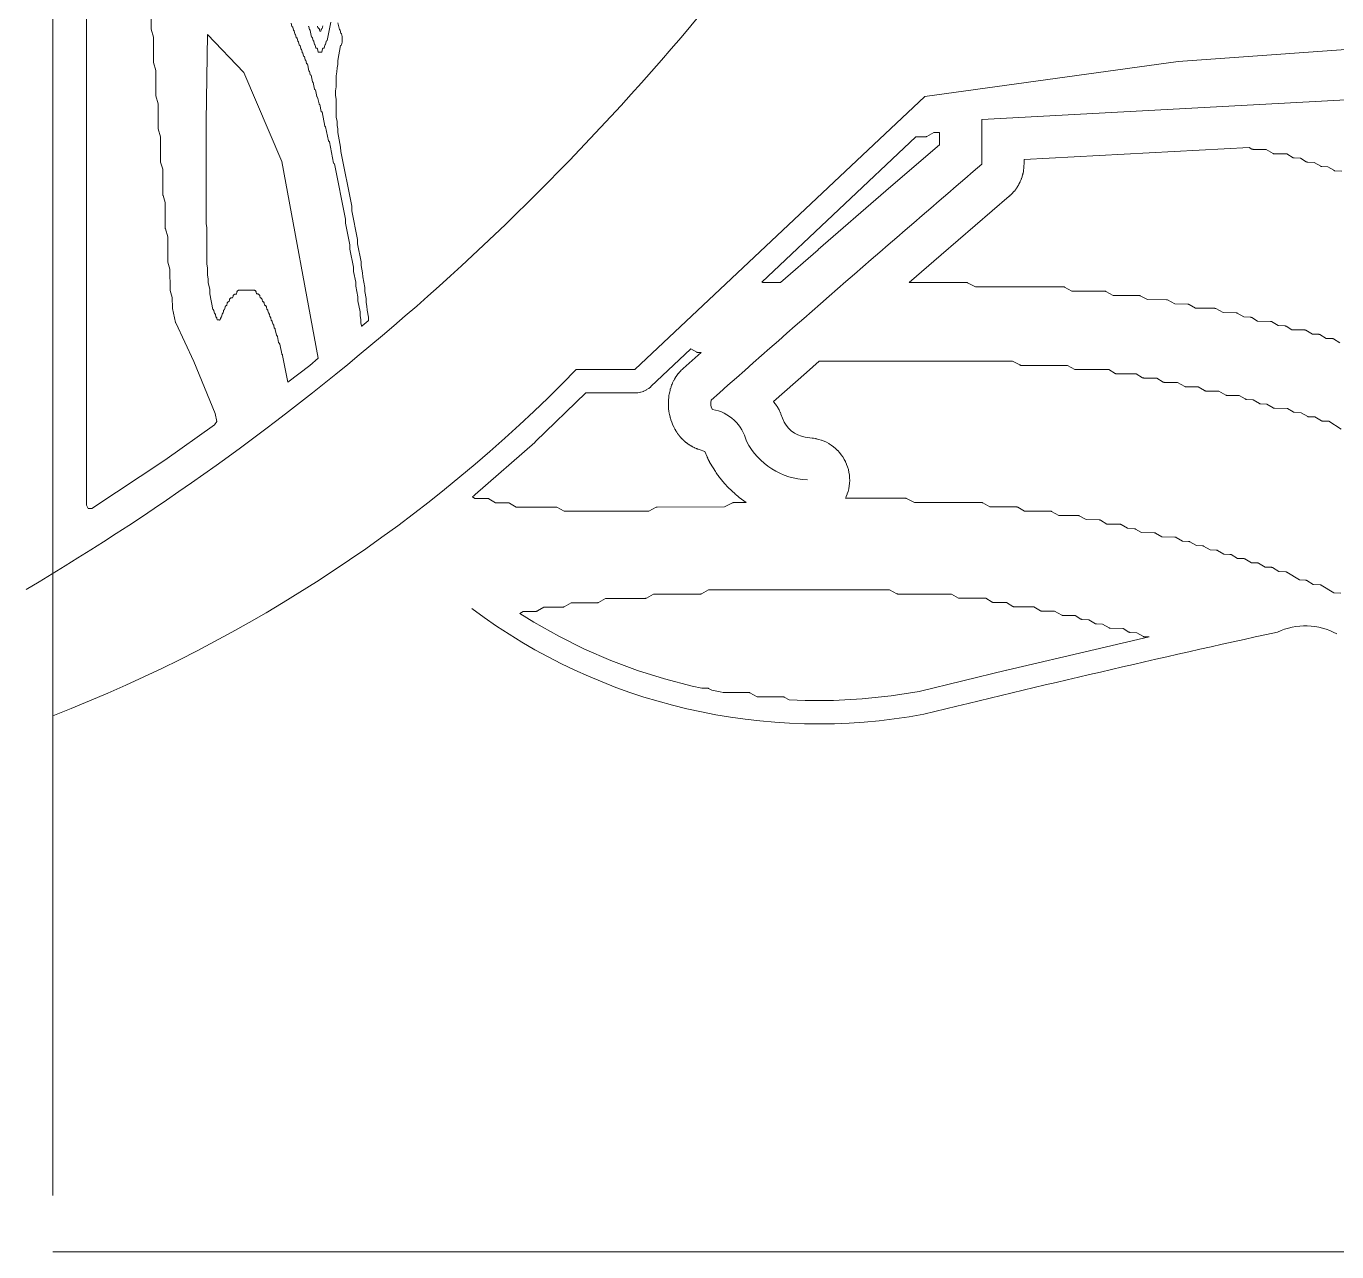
# Model space of a CAD drawing. Header units: inches. Extents: x 36 to 79.5, y 17.3 to 55.9.
# Drawn here: x 35.97 to 49.76, y 17.31 to 30.21 of the extents above; entities that cross this region are included whole.
import ezdxf

# ---------------------------------------------------------------- set-up
doc = ezdxf.new("R2010")
doc.units = ezdxf.units.IN
doc.layers.add('01_ORIGINAL_CAD', color=7, linetype='CONTINUOUS', lineweight=20)
doc.layers.add('03_ADDED_AREAS_SAME_COMPOSITION', color=7, linetype='CONTINUOUS', lineweight=15)

msp = doc.modelspace()

# ---------------------------------------------------------------- linework, layer by layer
at = {"layer": '01_ORIGINAL_CAD'}
for p, q in [((36.248, 17.906), (36.248, 55.9)), ((71.442, 17.312), (36.248, 17.312))]:
    msp.add_line(p, q, dxfattribs=at)
msp.add_lwpolyline([(53.65, 30.945), (50.4, 30.004), (48.095, 29.84), (45.427, 29.473), (42.376, 26.597), (41.758, 26.597, -0.10797), (36.248, 22.954)], format="xyb", dxfattribs=at)
msp.add_lwpolyline([(46.027, 28.759), (46.027, 29.23), (50.643, 29.479)], dxfattribs=at)
for centre, radius, start, end in [((22.02, 47.825), 27.364, 300.648, 321.9453), ((177.596, -125.015), 202.378, 130.55026, 131.62005), ((43.293, 26.24), 0.119, 162.5746, 211.3187), ((43.119, 25.741), 0.443, 13.2811, 80.611), ((44.225, 26.196), 0.761, 207.5896, 267.5639), ((44.306, 28.951), 6.083, 233.183, 280.5392), ((49.433, 23.211), 0.689, 61.2688, 115.2094), ((83.889, -134.15), 161.762, 102.40484, 103.75801)]:
    msp.add_arc(centre, radius, start, end, dxfattribs=at)
at = {"layer": '03_ADDED_AREAS_SAME_COMPOSITION'}
for points in [[(37.282, 30.457), (37.283, 30.187), (37.283, 30.183), (37.284, 30.18), (37.308, 30.096), (37.308, 29.837), (37.308, 29.833), (37.309, 29.83), (37.333, 29.746), (37.333, 29.487), (37.333, 29.483), (37.334, 29.48), (37.358, 29.396), (37.358, 29.137), (37.358, 29.133), (37.359, 29.13), (37.383, 29.046), (37.383, 28.787), (37.383, 28.783), (37.384, 28.779), (37.407, 28.706), (37.408, 28.437), (37.408, 28.433), (37.409, 28.429), (37.432, 28.356), (37.433, 28.087), (37.433, 28.083), (37.434, 28.08), (37.458, 27.996), (37.458, 27.737), (37.458, 27.733), (37.459, 27.729), (37.482, 27.656), (37.483, 27.437), (37.483, 27.433), (37.484, 27.429), (37.507, 27.356), (37.51, 27.244), (37.51, 27.239), (37.541, 27.094), (37.542, 27.091), (37.543, 27.088), (37.733, 26.683), (37.957, 26.135), (37.977, 26.052), (37.951, 26.015), (37.429, 25.643), (36.659, 25.135), (36.622, 25.136), (36.603, 25.169), (36.604, 30.572)], [(39.25, 30.247), (39.265, 30.176), (39.27, 30.174), (39.271, 30.173), (39.271, 30.173), (39.271, 30.173), (39.272, 30.172), (39.272, 30.172), (39.273, 30.172), (39.273, 30.171), (39.273, 30.171), (39.273, 30.17), (39.273, 30.169), (39.28, 30.136), (39.284, 30.135), (39.285, 30.135), (39.285, 30.135), (39.286, 30.135), (39.286, 30.134), (39.287, 30.134), (39.287, 30.134), (39.288, 30.133), (39.288, 30.133), (39.288, 30.132), (39.288, 30.132), (39.289, 30.131), (39.289, 30.131), (39.294, 30.105), (39.294, 30.104), (39.294, 30.103), (39.294, 30.043), (39.294, 30.043), (39.294, 30.042), (39.289, 30.016), (39.289, 30.016), (39.289, 30.015), (39.288, 30.015), (39.288, 30.014), (39.288, 30.014), (39.287, 30.013), (39.287, 30.013), (39.287, 30.012), (39.279, 30.007), (39.249, 29.851), (39.248, 29.81), (39.248, 29.809), (39.248, 29.809), (39.241, 29.773), (39.24, 29.732), (39.24, 29.731), (39.24, 29.731), (39.233, 29.688), (39.233, 29.576), (39.233, 29.576), (39.233, 29.575), (39.225, 29.532), (39.226, 29.482), (39.233, 29.443), (39.233, 29.442), (39.233, 29.442), (39.233, 29.253), (39.241, 29.21), (39.241, 29.209), (39.241, 29.209), (39.241, 29.167), (39.248, 29.132), (39.248, 29.131), (39.248, 29.131), (39.249, 29.093), (39.279, 28.938), (39.279, 28.937), (39.279, 28.937), (39.28, 28.892), (39.395, 28.316), (39.395, 28.315), (39.395, 28.315), (39.396, 28.27), (39.456, 27.966), (39.456, 27.965), (39.456, 27.965), (39.457, 27.92), (39.495, 27.733), (39.495, 27.732), (39.495, 27.732), (39.495, 27.694), (39.51, 27.616), (39.51, 27.616), (39.51, 27.615), (39.511, 27.574), (39.533, 27.461), (39.533, 27.46), (39.533, 27.46), (39.534, 27.418), (39.549, 27.344), (39.549, 27.343), (39.549, 27.343), (39.549, 27.305), (39.556, 27.266), (39.556, 27.266), (39.556, 27.265), (39.557, 27.224), (39.572, 27.15), (39.572, 27.149), (39.572, 27.149), (39.572, 27.116), (39.572, 27.115), (39.572, 27.115), (39.572, 27.114), (39.572, 27.114), (39.571, 27.113), (39.571, 27.113), (39.571, 27.112), (39.57, 27.112), (39.57, 27.111), (39.507, 27.057), (39.506, 27.057), (39.506, 27.057), (39.505, 27.056), (39.505, 27.056), (39.504, 27.056), (39.504, 27.056), (39.503, 27.056), (39.502, 27.056), (39.502, 27.056), (39.501, 27.056), (39.501, 27.056), (39.5, 27.056), (39.5, 27.057), (39.499, 27.057), (39.499, 27.058), (39.498, 27.058), (39.498, 27.058), (39.498, 27.059), (39.497, 27.059), (39.497, 27.06), (39.497, 27.061), (39.492, 27.087), (39.492, 27.088), (39.492, 27.088), (39.491, 27.126), (39.484, 27.165), (39.484, 27.165), (39.484, 27.166), (39.483, 27.207), (39.461, 27.32), (39.461, 27.321), (39.461, 27.321), (39.46, 27.363), (39.438, 27.476), (39.438, 27.476), (39.438, 27.477), (39.437, 27.518), (39.415, 27.631), (39.415, 27.632), (39.415, 27.632), (39.413, 27.677), (39.376, 27.865), (39.376, 27.865), (39.376, 27.866), (39.375, 27.91), (39.33, 28.137), (39.33, 28.137), (39.33, 28.138), (39.329, 28.182), (39.214, 28.763), (39.207, 28.768), (39.206, 28.768), (39.206, 28.768), (39.206, 28.769), (39.205, 28.769), (39.205, 28.77), (39.205, 28.77), (39.205, 28.771), (39.204, 28.771), (39.16, 28.996), (39.153, 29.001), (39.152, 29.001), (39.152, 29.001), (39.152, 29.002), (39.151, 29.002), (39.151, 29.003), (39.151, 29.003), (39.151, 29.004), (39.151, 29.004), (39.121, 29.153), (39.116, 29.156), (39.115, 29.156), (39.115, 29.156), (39.114, 29.156), (39.114, 29.157), (39.113, 29.157), (39.113, 29.158), (39.113, 29.158), (39.112, 29.159), (39.112, 29.159), (39.112, 29.16), (39.083, 29.309), (39.077, 29.311), (39.077, 29.311), (39.076, 29.312), (39.076, 29.312), (39.075, 29.312), (39.075, 29.313), (39.074, 29.313), (39.074, 29.314), (39.074, 29.314), (39.074, 29.315), (39.074, 29.315), (39.059, 29.387), (39.055, 29.388), (39.055, 29.388), (39.054, 29.389), (39.054, 29.389), (39.053, 29.389), (39.053, 29.39), (39.052, 29.39), (39.052, 29.39), (39.051, 29.391), (39.051, 29.391), (39.051, 29.392), (39.051, 29.392), (39.051, 29.393), (39.036, 29.464), (39.031, 29.466), (39.03, 29.467), (39.03, 29.467), (39.029, 29.467), (39.029, 29.468), (39.029, 29.468), (39.028, 29.469), (39.028, 29.469), (39.028, 29.47), (39.028, 29.47), (39.027, 29.471), (39.013, 29.542), (39.008, 29.544), (39.007, 29.544), (39.007, 29.545), (39.006, 29.545), (39.006, 29.545), (39.006, 29.546), (39.005, 29.546), (39.005, 29.547), (39.005, 29.547), (39.005, 29.548), (39.004, 29.548), (38.99, 29.619), (38.985, 29.622), (38.984, 29.622), (38.984, 29.622), (38.983, 29.623), (38.983, 29.623), (38.983, 29.624), (38.982, 29.624), (38.982, 29.624), (38.982, 29.625), (38.981, 29.626), (38.981, 29.626), (38.967, 29.697), (38.962, 29.699), (38.961, 29.7), (38.961, 29.7), (38.96, 29.7), (38.96, 29.701), (38.959, 29.701), (38.959, 29.702), (38.959, 29.702), (38.959, 29.703), (38.958, 29.703), (38.958, 29.704), (38.951, 29.737), (38.947, 29.738), (38.947, 29.738), (38.946, 29.738), (38.946, 29.739), (38.945, 29.739), (38.945, 29.739), (38.944, 29.74), (38.944, 29.74), (38.944, 29.741), (38.943, 29.741), (38.943, 29.742), (38.943, 29.742), (38.943, 29.743), (38.929, 29.814), (38.923, 29.816), (38.923, 29.816), (38.922, 29.817), (38.922, 29.817), (38.921, 29.817), (38.921, 29.818), (38.921, 29.818), (38.92, 29.819), (38.92, 29.819), (38.92, 29.82), (38.92, 29.82), (38.913, 29.854), (38.909, 29.854), (38.908, 29.855), (38.908, 29.855), (38.907, 29.855), (38.907, 29.855), (38.906, 29.856), (38.906, 29.856), (38.906, 29.857), (38.905, 29.857), (38.905, 29.858), (38.905, 29.858), (38.905, 29.859), (38.904, 29.859), (38.897, 29.893), (38.894, 29.893), (38.893, 29.893), (38.893, 29.894), (38.892, 29.894), (38.892, 29.894), (38.891, 29.895), (38.891, 29.895), (38.89, 29.895), (38.89, 29.896), (38.89, 29.896), (38.889, 29.897), (38.889, 29.897), (38.889, 29.898), (38.882, 29.931), (38.878, 29.932), (38.878, 29.932), (38.877, 29.933), (38.877, 29.933), (38.876, 29.933), (38.876, 29.933), (38.875, 29.934), (38.875, 29.934), (38.875, 29.935), (38.874, 29.935), (38.874, 29.936), (38.874, 29.936), (38.874, 29.937), (38.867, 29.97), (38.863, 29.971), (38.862, 29.971), (38.862, 29.971), (38.861, 29.972), (38.861, 29.972), (38.86, 29.972), (38.86, 29.973), (38.86, 29.973), (38.859, 29.974), (38.859, 29.974), (38.859, 29.975), (38.858, 29.975), (38.858, 29.976), (38.851, 30.009), (38.848, 30.01), (38.847, 30.01), (38.846, 30.01), (38.846, 30.01), (38.845, 30.011), (38.845, 30.011), (38.845, 30.011), (38.844, 30.012), (38.844, 30.012), (38.844, 30.013), (38.843, 30.013), (38.843, 30.014), (38.843, 30.014), (38.836, 30.048), (38.832, 30.049), (38.832, 30.049), (38.831, 30.049), (38.831, 30.049), (38.83, 30.05), (38.83, 30.05), (38.829, 30.05), (38.829, 30.051), (38.828, 30.051), (38.828, 30.052), (38.828, 30.052), (38.828, 30.053), (38.828, 30.053), (38.821, 30.087), (38.817, 30.088), (38.816, 30.088), (38.816, 30.088), (38.815, 30.088), (38.815, 30.088), (38.814, 30.089), (38.814, 30.089), (38.813, 30.09), (38.813, 30.09), (38.813, 30.091), (38.813, 30.091), (38.812, 30.092), (38.812, 30.092), (38.805, 30.126), (38.801, 30.126), (38.801, 30.126), (38.8, 30.127), (38.8, 30.127), (38.799, 30.127), (38.799, 30.128), (38.798, 30.128), (38.798, 30.128), (38.798, 30.129), (38.797, 30.129), (38.797, 30.13), (38.797, 30.13), (38.797, 30.131), (38.79, 30.164), (38.786, 30.165), (38.785, 30.165), (38.785, 30.166), (38.784, 30.166), (38.784, 30.166), (38.783, 30.166), (38.783, 30.167), (38.783, 30.167), (38.782, 30.168), (38.782, 30.168), (38.782, 30.169), (38.782, 30.169), (38.781, 30.17), (38.774, 30.203), (38.771, 30.204), (38.77, 30.204), (38.77, 30.204), (38.769, 30.205), (38.769, 30.205), (38.768, 30.205), (38.768, 30.206), (38.767, 30.206), (38.767, 30.207), (38.767, 30.207), (38.766, 30.208), (38.766, 30.208), (38.766, 30.209), (38.759, 30.242)], [(38.939, 30.212), (38.94, 30.211), (38.94, 30.211), (38.941, 30.211), (38.941, 30.211), (38.942, 30.21), (38.942, 30.21), (38.942, 30.209), (38.943, 30.209), (38.943, 30.208), (38.943, 30.208), (38.943, 30.207), (38.95, 30.174), (38.954, 30.173), (38.954, 30.173), (38.955, 30.173), (38.956, 30.172), (38.956, 30.172), (38.957, 30.172), (38.957, 30.171), (38.957, 30.171), (38.958, 30.17), (38.958, 30.17), (38.958, 30.169), (38.958, 30.169), (38.959, 30.168), (38.973, 30.097), (38.978, 30.095), (38.979, 30.095), (38.979, 30.094), (38.98, 30.094), (38.98, 30.094), (38.98, 30.093), (38.981, 30.093), (38.981, 30.092), (38.981, 30.092), (38.981, 30.091), (38.982, 30.091), (38.989, 30.057), (38.992, 30.056), (38.993, 30.056), (38.993, 30.056), (38.994, 30.056), (38.994, 30.056), (38.995, 30.055), (38.995, 30.055), (38.996, 30.054), (38.996, 30.054), (38.996, 30.053), (38.997, 30.053), (38.997, 30.052), (38.997, 30.052), (39.004, 30.018), (39.008, 30.018), (39.008, 30.017), (39.009, 30.017), (39.009, 30.017), (39.01, 30.017), (39.01, 30.016), (39.011, 30.016), (39.011, 30.016), (39.011, 30.015), (39.012, 30.015), (39.012, 30.014), (39.012, 30.013), (39.012, 30.013), (39.019, 29.98), (39.03, 29.979), (39.031, 29.979), (39.031, 29.979), (39.032, 29.978), (39.032, 29.978), (39.033, 29.978), (39.033, 29.978), (39.034, 29.977), (39.034, 29.977), (39.034, 29.976), (39.035, 29.976), (39.035, 29.975), (39.035, 29.975), (39.035, 29.974), (39.043, 29.94), (39.08, 29.94), (39.089, 29.975), (39.089, 29.975), (39.089, 29.976), (39.089, 29.976), (39.09, 29.977), (39.09, 29.977), (39.091, 29.978), (39.091, 29.978), (39.092, 29.978), (39.092, 29.979), (39.093, 29.979), (39.093, 29.979), (39.094, 29.979), (39.105, 29.98), (39.112, 30.013), (39.112, 30.014), (39.112, 30.014), (39.112, 30.015), (39.113, 30.015), (39.113, 30.016), (39.113, 30.016), (39.114, 30.017), (39.114, 30.017), (39.115, 30.017), (39.115, 30.018), (39.116, 30.018), (39.116, 30.018), (39.12, 30.019), (39.127, 30.052), (39.127, 30.053), (39.127, 30.053), (39.128, 30.054), (39.128, 30.054), (39.128, 30.055), (39.129, 30.055), (39.129, 30.056), (39.129, 30.056), (39.137, 30.061), (39.174, 30.253)], [(39.09, 30.215), (39.084, 30.189), (39.082, 30.188), (39.08, 30.185), (39.077, 30.183), (39.076, 30.18), (39.074, 30.177), (39.073, 30.173), (39.07, 30.158), (39.061, 30.158), (39.057, 30.175), (39.057, 30.178), (39.055, 30.181), (39.054, 30.184), (39.052, 30.187), (39.05, 30.189), (39.047, 30.191), (39.045, 30.192), (39.042, 30.194), (39.039, 30.195), (39.039, 30.195), (39.035, 30.212)], [(49.798, 26.88), (49.73, 26.92), (49.727, 26.922), (49.724, 26.923), (49.721, 26.924), (49.718, 26.924), (49.653, 26.926), (49.585, 26.966), (49.582, 26.967), (49.579, 26.968), (49.576, 26.969), (49.573, 26.969), (49.508, 26.971), (49.44, 27.011), (49.437, 27.013), (49.434, 27.014), (49.431, 27.014), (49.428, 27.015), (49.291, 27.016), (49.23, 27.054), (49.228, 27.055), (49.225, 27.056), (49.222, 27.057), (49.219, 27.057), (49.147, 27.061), (49.078, 27.102), (49.075, 27.103), (49.072, 27.104), (49.069, 27.105), (49.066, 27.105), (48.929, 27.107), (48.869, 27.144), (48.866, 27.146), (48.863, 27.147), (48.86, 27.148), (48.857, 27.148), (48.785, 27.152), (48.716, 27.192), (48.713, 27.194), (48.71, 27.195), (48.707, 27.196), (48.704, 27.196), (48.567, 27.198), (48.491, 27.239), (48.488, 27.241), (48.485, 27.242), (48.482, 27.242), (48.479, 27.243), (48.278, 27.243), (48.21, 27.283), (48.207, 27.284), (48.204, 27.285), (48.201, 27.286), (48.197, 27.286), (48.06, 27.288), (47.984, 27.33), (47.982, 27.331), (47.979, 27.332), (47.975, 27.333), (47.972, 27.333), (47.771, 27.334), (47.695, 27.375), (47.692, 27.377), (47.689, 27.378), (47.686, 27.378), (47.683, 27.378), (47.409, 27.379), (47.333, 27.421), (47.33, 27.422), (47.327, 27.423), (47.324, 27.423), (47.321, 27.424), (46.975, 27.424), (46.899, 27.466), (46.896, 27.467), (46.893, 27.468), (46.89, 27.469), (46.887, 27.469), (45.962, 27.469), (45.878, 27.512), (45.875, 27.513), (45.872, 27.514), (45.87, 27.514), (45.867, 27.514), (45.264, 27.514), (45.601, 27.807), (46.317, 28.422), (46.318, 28.422), (46.328, 28.432), (46.329, 28.433), (46.329, 28.433), (46.33, 28.434), (46.331, 28.435), (46.343, 28.446), (46.344, 28.447), (46.348, 28.451), (46.349, 28.452), (46.35, 28.454), (46.351, 28.455), (46.353, 28.456), (46.356, 28.46), (46.368, 28.474), (46.369, 28.475), (46.369, 28.475), (46.37, 28.476), (46.371, 28.477), (46.381, 28.49), (46.382, 28.491), (46.385, 28.495), (46.386, 28.497), (46.387, 28.498), (46.388, 28.5), (46.389, 28.501), (46.392, 28.506), (46.402, 28.521), (46.403, 28.522), (46.403, 28.522), (46.404, 28.523), (46.405, 28.524), (46.413, 28.539), (46.414, 28.54), (46.416, 28.544), (46.417, 28.546), (46.418, 28.548), (46.419, 28.549), (46.42, 28.551), (46.422, 28.556), (46.43, 28.572), (46.431, 28.573), (46.431, 28.574), (46.431, 28.574), (46.432, 28.576), (46.438, 28.591), (46.439, 28.592), (46.441, 28.597), (46.442, 28.599), (46.442, 28.6), (46.443, 28.602), (46.444, 28.604), (46.446, 28.609), (46.451, 28.626), (46.452, 28.627), (46.452, 28.628), (46.452, 28.629), (46.453, 28.63), (46.457, 28.646), (46.457, 28.647), (46.459, 28.652), (46.459, 28.654), (46.46, 28.656), (46.46, 28.658), (46.46, 28.66), (46.462, 28.665), (46.465, 28.682), (46.465, 28.684), (46.465, 28.685), (46.466, 28.685), (46.466, 28.687), (46.468, 28.703), (46.468, 28.704), (46.469, 28.71), (46.469, 28.711), (46.469, 28.713), (46.47, 28.715), (46.47, 28.717), (46.47, 28.723), (46.471, 28.74), (46.471, 28.742), (46.471, 28.742), (46.471, 28.743), (46.471, 28.744), (46.472, 28.758), (46.472, 28.759), (46.472, 28.808), (48.842, 28.936), (48.871, 28.919), (48.874, 28.917), (48.877, 28.916), (48.88, 28.916), (48.883, 28.915), (49.02, 28.913), (49.096, 28.872), (49.099, 28.87), (49.102, 28.869), (49.105, 28.869), (49.108, 28.869), (49.237, 28.868), (49.305, 28.828), (49.308, 28.827), (49.311, 28.826), (49.314, 28.825), (49.317, 28.825), (49.381, 28.823), (49.442, 28.785), (49.445, 28.784), (49.448, 28.783), (49.451, 28.782), (49.454, 28.782), (49.526, 28.778), (49.595, 28.737), (49.597, 28.736), (49.6, 28.735), (49.603, 28.734), (49.607, 28.734), (49.671, 28.732), (49.732, 28.695), (49.735, 28.693), (49.737, 28.692), (49.74, 28.691), (49.744, 28.691), (49.816, 28.687)], [(49.806, 24.243), (49.734, 24.247), (49.6, 24.33), (49.598, 24.331), (49.595, 24.332), (49.592, 24.333), (49.589, 24.333), (49.517, 24.337), (49.448, 24.378), (49.445, 24.379), (49.442, 24.38), (49.439, 24.381), (49.436, 24.381), (49.372, 24.383), (49.238, 24.466), (49.236, 24.467), (49.233, 24.468), (49.23, 24.469), (49.227, 24.469), (49.155, 24.473), (49.086, 24.514), (49.083, 24.515), (49.08, 24.516), (49.077, 24.517), (49.074, 24.517), (49.009, 24.519), (48.941, 24.559), (48.938, 24.56), (48.936, 24.561), (48.932, 24.562), (48.929, 24.562), (48.865, 24.564), (48.797, 24.604), (48.794, 24.606), (48.791, 24.607), (48.788, 24.608), (48.785, 24.608), (48.72, 24.61), (48.652, 24.65), (48.649, 24.651), (48.646, 24.652), (48.643, 24.653), (48.64, 24.653), (48.575, 24.655), (48.507, 24.695), (48.504, 24.696), (48.501, 24.697), (48.498, 24.698), (48.495, 24.698), (48.43, 24.7), (48.362, 24.74), (48.359, 24.742), (48.356, 24.743), (48.353, 24.744), (48.35, 24.744), (48.286, 24.746), (48.217, 24.786), (48.215, 24.787), (48.212, 24.788), (48.209, 24.789), (48.205, 24.789), (48.141, 24.791), (48.073, 24.831), (48.07, 24.832), (48.067, 24.834), (48.064, 24.834), (48.06, 24.834), (47.924, 24.836), (47.856, 24.876), (47.853, 24.878), (47.85, 24.879), (47.846, 24.88), (47.843, 24.88), (47.707, 24.882), (47.646, 24.919), (47.643, 24.92), (47.64, 24.922), (47.637, 24.922), (47.634, 24.923), (47.562, 24.927), (47.494, 24.967), (47.491, 24.968), (47.488, 24.97), (47.485, 24.97), (47.481, 24.97), (47.345, 24.972), (47.277, 25.012), (47.274, 25.014), (47.271, 25.015), (47.268, 25.015), (47.264, 25.016), (47.127, 25.018), (47.051, 25.059), (47.048, 25.061), (47.045, 25.062), (47.042, 25.062), (47.039, 25.062), (46.838, 25.063), (46.762, 25.105), (46.759, 25.106), (46.756, 25.107), (46.753, 25.108), (46.75, 25.108), (46.476, 25.108), (46.408, 25.148), (46.406, 25.15), (46.402, 25.151), (46.399, 25.151), (46.396, 25.152), (46.114, 25.153), (46.038, 25.195), (46.036, 25.196), (46.033, 25.197), (46.029, 25.198), (46.026, 25.198), (45.318, 25.198), (45.234, 25.241), (45.231, 25.242), (45.229, 25.243), (45.226, 25.244), (45.223, 25.244), (44.593, 25.243), (44.601, 25.259), (44.601, 25.261), (44.612, 25.287), (44.612, 25.289), (44.62, 25.314), (44.621, 25.315), (44.627, 25.343), (44.628, 25.345), (44.632, 25.371), (44.633, 25.372), (44.636, 25.401), (44.636, 25.403), (44.637, 25.429), (44.637, 25.43), (44.636, 25.459), (44.636, 25.461), (44.634, 25.487), (44.634, 25.488), (44.629, 25.517), (44.629, 25.519), (44.623, 25.544), (44.623, 25.546), (44.615, 25.573), (44.614, 25.575), (44.605, 25.599), (44.605, 25.601), (44.593, 25.627), (44.593, 25.629), (44.58, 25.652), (44.58, 25.653), (44.565, 25.678), (44.564, 25.679), (44.549, 25.701), (44.548, 25.702), (44.53, 25.725), (44.529, 25.726), (44.511, 25.745), (44.51, 25.746), (44.489, 25.766), (44.488, 25.767), (44.468, 25.784), (44.467, 25.785), (44.443, 25.802), (44.442, 25.803), (44.42, 25.817), (44.419, 25.818), (44.393, 25.832), (44.392, 25.832), (44.368, 25.843), (44.367, 25.844), (44.34, 25.855), (44.338, 25.855), (44.313, 25.863), (44.312, 25.863), (44.284, 25.87), (44.282, 25.871), (44.256, 25.875), (44.256, 25.875), (44.241, 25.877), (44.241, 25.877), (44.169, 25.885), (44.129, 25.895), (44.091, 25.91), (44.055, 25.929), (44.022, 25.953), (43.993, 25.982), (43.967, 26.014), (43.949, 26.043), (43.914, 26.13), (43.914, 26.131), (43.908, 26.145), (43.907, 26.146), (43.894, 26.173), (43.893, 26.174), (43.877, 26.202), (43.876, 26.204), (43.86, 26.228), (43.859, 26.229), (43.849, 26.242), (43.849, 26.242), (43.834, 26.261), (44.181, 26.568), (44.317, 26.687), (46.352, 26.687), (46.427, 26.646), (46.43, 26.644), (46.433, 26.643), (46.436, 26.643), (46.44, 26.642), (46.93, 26.642), (47.006, 26.6), (47.009, 26.599), (47.012, 26.598), (47.015, 26.597), (47.018, 26.597), (47.364, 26.597), (47.432, 26.557), (47.435, 26.556), (47.438, 26.554), (47.441, 26.554), (47.444, 26.554), (47.653, 26.552), (47.721, 26.512), (47.724, 26.51), (47.727, 26.509), (47.73, 26.509), (47.734, 26.508), (47.87, 26.506), (47.938, 26.466), (47.941, 26.465), (47.944, 26.464), (47.947, 26.463), (47.951, 26.463), (48.088, 26.461), (48.164, 26.419), (48.167, 26.418), (48.17, 26.417), (48.173, 26.416), (48.176, 26.416), (48.305, 26.416), (48.372, 26.376), (48.375, 26.374), (48.378, 26.373), (48.382, 26.373), (48.385, 26.372), (48.522, 26.371), (48.598, 26.329), (48.601, 26.327), (48.604, 26.326), (48.607, 26.326), (48.61, 26.326), (48.738, 26.325), (48.799, 26.288), (48.802, 26.286), (48.805, 26.285), (48.808, 26.285), (48.811, 26.284), (48.883, 26.28), (48.951, 26.24), (48.954, 26.238), (48.957, 26.237), (48.96, 26.237), (48.963, 26.236), (49.028, 26.235), (49.096, 26.195), (49.099, 26.193), (49.102, 26.192), (49.105, 26.191), (49.109, 26.191), (49.245, 26.189), (49.306, 26.152), (49.308, 26.15), (49.311, 26.149), (49.314, 26.149), (49.317, 26.148), (49.39, 26.144), (49.458, 26.104), (49.461, 26.102), (49.464, 26.101), (49.467, 26.101), (49.47, 26.1), (49.535, 26.099), (49.603, 26.059), (49.606, 26.057), (49.609, 26.056), (49.612, 26.055), (49.615, 26.055), (49.679, 26.053), (49.812, 25.971)]]:
    msp.add_lwpolyline(points, dxfattribs=at)
for points in [[(37.935, 27.231), (37.902, 27.396), (37.901, 27.436), (37.901, 27.44), (37.886, 27.513), (37.886, 27.548), (37.886, 27.553), (37.879, 27.59), (37.878, 27.665), (37.878, 27.669), (37.871, 27.707), (37.871, 28.084), (37.871, 28.088), (37.863, 28.134), (37.863, 29.213), (37.876, 30.125), (38.259, 29.723), (38.661, 28.788), (39.043, 26.716), (38.953, 26.642), (38.724, 26.464), (38.668, 26.746), (38.668, 26.749), (38.666, 26.752), (38.665, 26.755), (38.663, 26.757), (38.661, 26.76), (38.659, 26.762), (38.658, 26.762), (38.637, 26.866), (38.636, 26.869), (38.635, 26.872), (38.633, 26.875), (38.631, 26.878), (38.628, 26.88), (38.626, 26.882), (38.613, 26.945), (38.612, 26.949), (38.611, 26.952), (38.61, 26.954), (38.608, 26.957), (38.605, 26.959), (38.603, 26.961), (38.591, 27.021), (38.59, 27.024), (38.589, 27.027), (38.587, 27.03), (38.585, 27.033), (38.582, 27.035), (38.58, 27.037), (38.575, 27.062), (38.574, 27.065), (38.573, 27.068), (38.571, 27.071), (38.569, 27.073), (38.567, 27.076), (38.564, 27.078), (38.564, 27.078), (38.559, 27.101), (38.558, 27.104), (38.557, 27.107), (38.556, 27.11), (38.554, 27.112), (38.551, 27.115), (38.549, 27.116), (38.549, 27.117), (38.544, 27.14), (38.543, 27.143), (38.542, 27.146), (38.54, 27.149), (38.538, 27.151), (38.536, 27.153), (38.534, 27.155), (38.533, 27.155), (38.529, 27.179), (38.528, 27.182), (38.526, 27.185), (38.525, 27.187), (38.523, 27.19), (38.521, 27.192), (38.518, 27.194), (38.518, 27.194), (38.513, 27.217), (38.512, 27.221), (38.511, 27.223), (38.51, 27.226), (38.508, 27.229), (38.505, 27.231), (38.503, 27.233), (38.503, 27.233), (38.498, 27.256), (38.497, 27.259), (38.496, 27.262), (38.494, 27.265), (38.492, 27.267), (38.49, 27.27), (38.488, 27.272), (38.485, 27.273), (38.482, 27.275), (38.479, 27.275), (38.479, 27.276), (38.475, 27.295), (38.474, 27.298), (38.473, 27.301), (38.471, 27.304), (38.469, 27.306), (38.467, 27.309), (38.465, 27.31), (38.462, 27.312), (38.459, 27.313), (38.456, 27.314), (38.456, 27.314), (38.452, 27.334), (38.451, 27.337), (38.45, 27.34), (38.448, 27.343), (38.446, 27.345), (38.444, 27.347), (38.442, 27.349), (38.439, 27.351), (38.436, 27.352), (38.433, 27.353), (38.433, 27.353), (38.428, 27.374), (38.427, 27.378), (38.425, 27.381), (38.424, 27.383), (38.422, 27.386), (38.419, 27.388), (38.416, 27.39), (38.413, 27.392), (38.41, 27.393), (38.407, 27.394), (38.404, 27.394), (38.394, 27.394), (38.389, 27.413), (38.388, 27.416), (38.387, 27.419), (38.385, 27.422), (38.383, 27.425), (38.381, 27.427), (38.378, 27.429), (38.375, 27.431), (38.372, 27.432), (38.368, 27.432), (38.365, 27.433), (38.21, 27.432), (38.207, 27.432), (38.204, 27.432), (38.201, 27.43), (38.198, 27.429), (38.195, 27.427), (38.193, 27.425), (38.19, 27.422), (38.189, 27.42), (38.187, 27.417), (38.186, 27.413), (38.181, 27.392), (38.169, 27.392), (38.166, 27.391), (38.163, 27.39), (38.16, 27.389), (38.157, 27.388), (38.154, 27.386), (38.152, 27.383), (38.15, 27.381), (38.148, 27.378), (38.147, 27.375), (38.146, 27.372), (38.142, 27.353), (38.131, 27.353), (38.127, 27.352), (38.124, 27.351), (38.121, 27.35), (38.118, 27.349), (38.116, 27.347), (38.113, 27.344), (38.111, 27.342), (38.11, 27.339), (38.108, 27.336), (38.108, 27.333), (38.104, 27.314), (38.103, 27.314), (38.099, 27.313), (38.097, 27.311), (38.094, 27.309), (38.091, 27.307), (38.089, 27.304), (38.088, 27.302), (38.086, 27.299), (38.085, 27.295), (38.081, 27.274), (38.08, 27.274), (38.077, 27.273), (38.074, 27.272), (38.072, 27.27), (38.069, 27.268), (38.067, 27.266), (38.065, 27.263), (38.064, 27.261), (38.062, 27.258), (38.062, 27.255), (38.057, 27.231), (38.056, 27.231), (38.054, 27.229), (38.052, 27.227), (38.05, 27.225), (38.048, 27.222), (38.047, 27.219), (38.046, 27.216), (38.041, 27.192), (38.041, 27.192), (38.039, 27.19), (38.036, 27.188), (38.034, 27.186), (38.033, 27.183), (38.032, 27.18), (38.031, 27.177), (38.026, 27.152), (38.023, 27.15), (38.021, 27.148), (38.019, 27.145), (38.017, 27.142), (38.016, 27.139), (38.015, 27.136), (38.012, 27.12), (38.009, 27.12), (38.006, 27.12), (38.003, 27.119), (38, 27.12), (37.997, 27.12), (37.979, 27.12), (37.976, 27.135), (37.975, 27.139), (37.974, 27.142), (37.972, 27.145), (37.97, 27.147), (37.968, 27.15), (37.965, 27.151), (37.96, 27.177), (37.959, 27.18), (37.958, 27.183), (37.957, 27.185), (37.955, 27.188), (37.952, 27.19), (37.95, 27.192), (37.95, 27.192), (37.945, 27.215), (37.944, 27.218), (37.943, 27.221), (37.941, 27.224), (37.939, 27.227), (37.937, 27.229)], [(43.721, 27.513), (43.711, 27.519), (45.334, 29.048), (45.436, 29.048), (45.439, 29.049), (45.442, 29.049), (45.445, 29.05), (45.448, 29.052), (45.523, 29.093), (45.582, 29.093), (45.582, 28.963), (45.021, 28.481), (45.021, 28.481), (45.02, 28.48), (45.02, 28.48), (45.019, 28.48), (45.019, 28.48), (45.019, 28.479), (45.019, 28.479), (44.305, 27.86), (44.305, 27.86), (44.305, 27.86), (44.305, 27.86), (44.304, 27.859), (44.304, 27.859), (44.304, 27.859), (44.304, 27.859), (43.909, 27.513)], [(42.814, 25.943), (42.814, 25.942), (42.816, 25.939), (42.817, 25.938), (42.821, 25.932), (42.824, 25.926), (42.825, 25.925), (42.827, 25.922), (42.833, 25.914), (42.834, 25.913), (42.838, 25.908), (42.841, 25.904), (42.842, 25.902), (42.848, 25.896), (42.848, 25.895), (42.85, 25.892), (42.851, 25.891), (42.856, 25.886), (42.861, 25.881), (42.862, 25.879), (42.864, 25.877), (42.871, 25.869), (42.872, 25.868), (42.876, 25.865), (42.88, 25.86), (42.881, 25.859), (42.887, 25.854), (42.888, 25.853), (42.891, 25.85), (42.892, 25.849), (42.897, 25.845), (42.902, 25.84), (42.903, 25.839), (42.906, 25.837), (42.914, 25.83), (42.915, 25.829), (42.92, 25.826), (42.924, 25.823), (42.925, 25.822), (42.932, 25.817), (42.933, 25.816), (42.936, 25.814), (42.937, 25.813), (42.943, 25.809), (42.949, 25.805), (42.95, 25.804), (42.953, 25.803), (42.962, 25.797), (42.963, 25.796), (42.968, 25.794), (42.973, 25.791), (42.974, 25.79), (42.982, 25.786), (42.983, 25.785), (42.986, 25.784), (42.987, 25.783), (42.994, 25.78), (43, 25.777), (43.001, 25.776), (43.004, 25.775), (43.014, 25.77), (43.015, 25.77), (43.02, 25.768), (43.025, 25.766), (43.027, 25.765), (43.035, 25.762), (43.036, 25.762), (43.039, 25.76), (43.04, 25.76), (43.053, 25.755), (43.054, 25.755), (43.113, 25.736), (43.137, 25.678), (43.137, 25.677), (43.143, 25.664), (43.143, 25.663), (43.144, 25.66), (43.149, 25.65), (43.15, 25.648), (43.152, 25.644), (43.154, 25.64), (43.155, 25.638), (43.16, 25.63), (43.16, 25.628), (43.162, 25.625), (43.162, 25.624), (43.17, 25.612), (43.17, 25.611), (43.223, 25.525), (43.223, 25.524), (43.231, 25.512), (43.231, 25.511), (43.247, 25.49), (43.247, 25.489), (43.256, 25.478), (43.256, 25.477), (43.319, 25.399), (43.32, 25.399), (43.329, 25.388), (43.329, 25.387), (43.347, 25.368), (43.348, 25.368), (43.358, 25.357), (43.358, 25.357), (43.43, 25.289), (43.431, 25.288), (43.441, 25.279), (43.442, 25.278), (43.462, 25.261), (43.463, 25.261), (43.474, 25.252), (43.474, 25.252), (43.548, 25.198), (43.415, 25.198), (43.412, 25.197), (43.409, 25.197), (43.406, 25.196), (43.404, 25.195), (43.32, 25.152), (42.612, 25.151), (42.608, 25.151), (42.605, 25.15), (42.602, 25.149), (42.599, 25.148), (42.524, 25.106), (41.631, 25.106), (41.555, 25.148), (41.552, 25.149), (41.549, 25.15), (41.546, 25.151), (41.543, 25.151), (41.125, 25.151), (41.057, 25.191), (41.054, 25.192), (41.051, 25.194), (41.048, 25.194), (41.045, 25.194), (40.908, 25.196), (40.84, 25.236), (40.837, 25.238), (40.834, 25.239), (40.831, 25.24), (40.828, 25.24), (40.691, 25.242), (40.665, 25.258), (40.685, 25.274), (40.686, 25.274), (40.695, 25.282), (40.695, 25.282), (41.322, 25.83), (41.322, 25.831), (41.331, 25.839), (41.331, 25.839), (41.858, 26.352), (42.376, 26.352), (42.378, 26.352), (42.405, 26.353), (42.408, 26.354), (42.436, 26.359), (42.439, 26.36), (42.465, 26.368), (42.468, 26.37), (42.493, 26.381), (42.496, 26.383), (42.519, 26.398), (42.522, 26.4), (42.543, 26.417), (42.544, 26.418), (42.965, 26.815), (43.028, 26.78), (43.031, 26.779), (43.034, 26.778), (43.037, 26.777), (43.04, 26.777), (43.074, 26.777), (42.884, 26.609), (42.884, 26.609), (42.873, 26.599), (42.872, 26.598), (42.864, 26.59), (42.856, 26.581), (42.855, 26.581), (42.845, 26.57), (42.844, 26.569), (42.844, 26.568), (42.843, 26.568), (42.834, 26.556), (42.833, 26.556), (42.826, 26.546), (42.818, 26.537), (42.818, 26.536), (42.809, 26.524), (42.809, 26.523), (42.808, 26.522), (42.808, 26.521), (42.8, 26.509), (42.799, 26.508), (42.794, 26.498), (42.788, 26.487), (42.787, 26.486), (42.78, 26.473), (42.78, 26.473), (42.779, 26.472), (42.779, 26.471), (42.773, 26.457), (42.772, 26.456), (42.768, 26.445), (42.763, 26.434), (42.763, 26.434), (42.758, 26.42), (42.757, 26.419), (42.757, 26.418), (42.757, 26.417), (42.753, 26.403), (42.752, 26.402), (42.749, 26.39), (42.746, 26.379), (42.746, 26.378), (42.743, 26.364), (42.743, 26.363), (42.738, 26.338), (42.737, 26.338), (42.735, 26.326), (42.735, 26.325), (42.732, 26.304), (42.732, 26.303), (42.73, 26.28), (42.73, 26.278), (42.729, 26.257), (42.729, 26.256), (42.729, 26.245), (42.729, 26.244), (42.729, 26.219), (42.729, 26.218), (42.73, 26.207), (42.73, 26.206), (42.731, 26.185), (42.731, 26.184), (42.734, 26.161), (42.734, 26.159), (42.738, 26.138), (42.738, 26.138), (42.741, 26.126), (42.741, 26.126), (42.746, 26.101), (42.747, 26.101), (42.749, 26.089), (42.75, 26.089), (42.756, 26.068), (42.756, 26.067), (42.764, 26.045), (42.764, 26.044), (42.772, 26.024), (42.772, 26.023), (42.777, 26.013), (42.777, 26.012), (42.788, 25.989), (42.788, 25.988), (42.795, 25.975), (42.795, 25.975), (42.797, 25.972), (42.802, 25.963), (42.802, 25.962), (42.805, 25.957), (42.808, 25.952), (42.809, 25.95)], [(45.057, 24.28), (45.133, 24.238), (45.136, 24.237), (45.139, 24.236), (45.142, 24.236), (45.145, 24.235), (45.708, 24.235), (45.784, 24.193), (45.787, 24.192), (45.79, 24.191), (45.793, 24.19), (45.796, 24.19), (46.07, 24.19), (46.138, 24.15), (46.14, 24.148), (46.143, 24.147), (46.147, 24.147), (46.15, 24.146), (46.287, 24.145), (46.355, 24.105), (46.358, 24.103), (46.361, 24.102), (46.364, 24.101), (46.367, 24.101), (46.576, 24.099), (46.644, 24.059), (46.647, 24.058), (46.65, 24.057), (46.653, 24.056), (46.656, 24.056), (46.793, 24.054), (46.869, 24.012), (46.872, 24.011), (46.875, 24.01), (46.878, 24.009), (46.881, 24.009), (47.01, 24.009), (47.071, 23.971), (47.073, 23.97), (47.076, 23.969), (47.079, 23.968), (47.082, 23.968), (47.154, 23.964), (47.223, 23.923), (47.226, 23.922), (47.229, 23.921), (47.232, 23.92), (47.235, 23.92), (47.299, 23.918), (47.368, 23.878), (47.371, 23.877), (47.374, 23.876), (47.377, 23.875), (47.38, 23.875), (47.516, 23.873), (47.577, 23.835), (47.58, 23.834), (47.583, 23.833), (47.586, 23.832), (47.589, 23.832), (47.661, 23.828), (47.73, 23.787), (47.732, 23.786), (47.735, 23.785), (47.738, 23.784), (47.742, 23.784), (47.791, 23.783), (47.222, 23.652), (47.221, 23.652), (47.22, 23.652), (47.22, 23.652), (46.29, 23.433), (46.29, 23.433), (46.289, 23.433), (46.289, 23.433), (45.37, 23.21), (45.072, 23.163), (44.77, 23.131), (44.468, 23.115), (44.167, 23.114), (43.999, 23.122), (43.948, 23.151), (43.945, 23.152), (43.942, 23.153), (43.939, 23.154), (43.935, 23.154), (43.662, 23.154), (43.586, 23.196), (43.583, 23.198), (43.58, 23.198), (43.577, 23.199), (43.574, 23.199), (43.306, 23.2), (43.272, 23.205), (43.186, 23.222), (43.152, 23.241), (43.149, 23.243), (43.146, 23.244), (43.143, 23.244), (43.14, 23.244), (43.079, 23.245), (42.978, 23.265), (42.689, 23.341), (42.403, 23.431), (42.122, 23.536), (41.846, 23.656), (41.576, 23.79), (41.312, 23.938), (41.164, 24.032), (41.2, 24.052), (41.337, 24.053), (41.34, 24.054), (41.344, 24.054), (41.347, 24.055), (41.35, 24.057), (41.417, 24.097), (41.618, 24.098), (41.621, 24.098), (41.625, 24.098), (41.628, 24.099), (41.63, 24.101), (41.706, 24.142), (41.98, 24.143), (41.983, 24.143), (41.986, 24.144), (41.989, 24.145), (41.992, 24.146), (42.067, 24.188), (42.486, 24.189), (42.489, 24.189), (42.492, 24.19), (42.495, 24.191), (42.498, 24.192), (42.573, 24.234), (43.064, 24.234), (43.067, 24.235), (43.07, 24.235), (43.073, 24.236), (43.076, 24.238), (43.152, 24.279)]]:
    msp.add_lwpolyline(points, close=True, dxfattribs=at)

doc.saveas('drawing.dxf')
